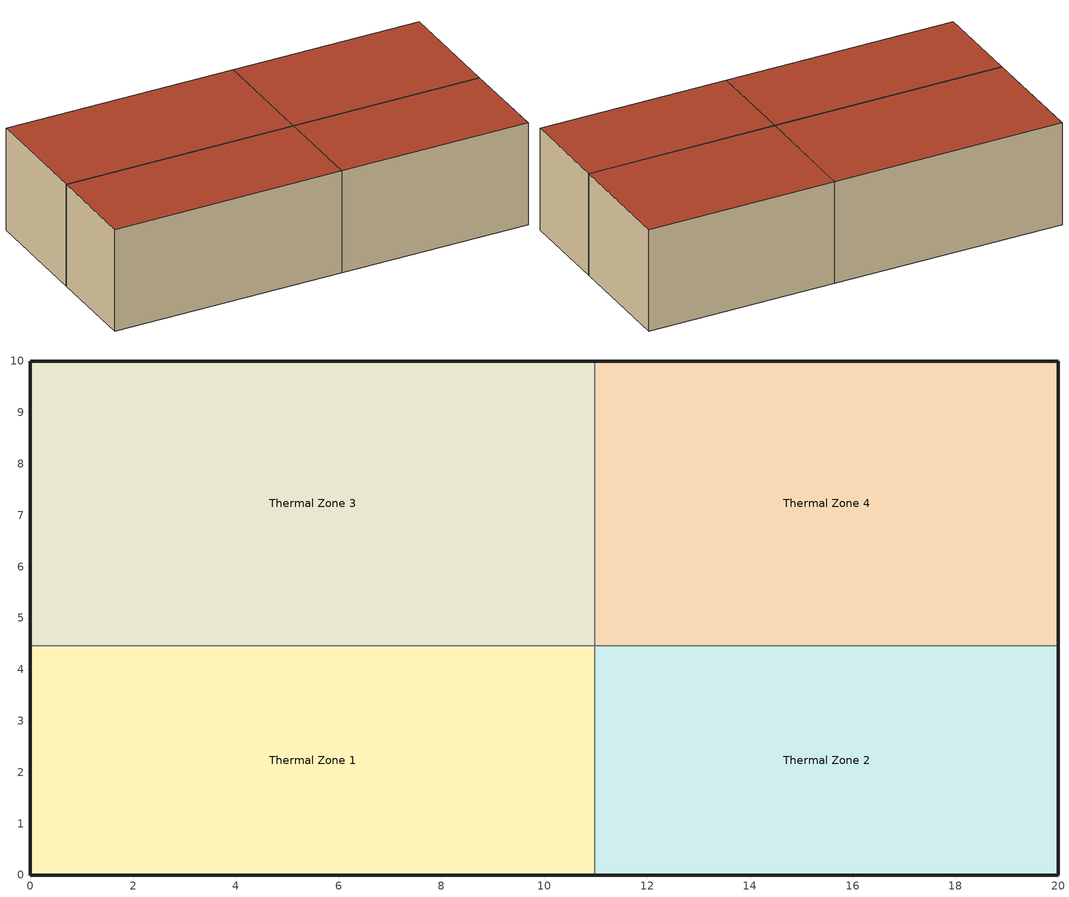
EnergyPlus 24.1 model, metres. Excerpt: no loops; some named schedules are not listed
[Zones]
Thermal Zone 1
 floor ground (Typical Insulated Carpeted 6in Slab Floor): 10.99,4.46 10.99,0 0,0 0,4.46 z0
 wall outside (Typical Insulated Steel Framed Exterior Wall R-8.06): 0,4.46 0,0 10.99,0 z0:5
 wall to Thermal Zone 2 (AirWall): 10.99,0 10.99,4.46 z0:5
 wall to Thermal Zone 3 (AirWall): 10.99,4.46 0,4.46 z0:5
 roof outside (Typical IEAD Roof - Highly Reflective R-20.83): 10.99,0 10.99,4.46 0,4.46 0,0 z5
Thermal Zone 2
 floor ground (Typical Insulated Carpeted 6in Slab Floor): 10.99,4.46 20,4.46 20,0 10.99,0 z0
 wall outside (Typical Insulated Steel Framed Exterior Wall R-8.06): 10.99,0 20,0 20,4.46 z0:5
 wall to Thermal Zone 4 (AirWall): 20,4.46 10.99,4.46 z0:5
 roof outside (Typical IEAD Roof - Highly Reflective R-20.83): 20,0 20,4.46 10.99,4.46 10.99,0 z5
Thermal Zone 3
 floor ground (Typical Insulated Carpeted 6in Slab Floor): 10.99,10 10.99,4.46 0,4.46 0,10 z0
 wall outside (Typical Insulated Steel Framed Exterior Wall R-8.06): 10.99,10 0,10 0,4.46 z0:5
 wall to Thermal Zone 4 (AirWall): 10.99,4.46 10.99,10 z0:5
 roof outside (Typical IEAD Roof - Highly Reflective R-20.83): 10.99,4.46 10.99,10 0,10 0,4.46 z5
Thermal Zone 4
 floor ground (Typical Insulated Carpeted 6in Slab Floor): 20,10 20,4.46 10.99,4.46 10.99,10 z0
 wall outside (Typical Insulated Steel Framed Exterior Wall R-8.06): 20,4.46 20,10 10.99,10 z0:5
 roof outside (Typical IEAD Roof - Highly Reflective R-20.83): 20,4.46 20,10 10.99,10 10.99,4.46 z5
[Building]
-LargeDataCenterHighITE-ASHRAE 169-2013-2A created: 2024-05-01 07:18:39 -0700: Terrain=City
[Site:GroundTemperature:FCfactorMethod]
January ground temperature=24.2; February ground temperature=18.9; March ground temperature=15.7; April ground temperature=13.6; May ground temperature=15.5; June ground temperature=17.1; July ground temperature=21.2; August ground temperature=26.9; September ground temperature=27.6; October ground temperature=27.9; November ground temperature=27.4; December ground temperature=26.2
[Site:Location]
SHENZHEN: Elevation=18; Latitude=22.55; Longitude=114.1; Time zone=8
[Site:WaterMainsTemperature]
Annual average outdoor air temperature=21.85; Calculation method=Correlation; Maximum difference in monthly average outdoor air temperatures=14.3
[SizingPeriod:DesignDay] Ashrae clear sky optical depth for beam irradiance taub=0.685; Ashrae clear sky optical depth for diffuse irradiance taud=1.554; Barometric pressure=101109; Begin environment reset mode=FullResetAtBeginEnvironment; Daily dry bulb temperature range=5.3; Day of month=21; Day type=SummerDesignDay; Daylight saving time indicator=No; Dry bulb temperature range modifier type=DefaultMultipliers; Month=7; Rain indicator=No; Snow indicator=No; Solar model indicator=ASHRAETau; Wind direction=220; Wind speed=3.4
Name | Humidity condition type | Maximum dry bulb temperature | Wetbulb or dewpoint at maximum dry bulb | Enthalpy at maximum dry bulb
SHENZHEN Ann Clg .4% Condns DB=>MWB | WetBulb | 33.8 | 26.5
SHENZHEN Ann Clg .4% Condns DP=>MDB | DewPoint | 30.2 | 28.2
SHENZHEN Ann Clg .4% Condns Enth=>MDB | Enthalpy | 31.3 |  | 94500
SHENZHEN Ann Clg .4% Condns WB=>MDB | WetBulb | 31 | 28.8
[Construction]
AirWall: Typical Insulation R-5.89
Typical IEAD Roof - Highly Reflective R-20.83: Roof Membrane - Highly Reflective, Typical Insulation R-19.72, Metal Roof Surface
Typical Insulated Carpeted 6in Slab Floor: 6 in. Normalweight Concrete Floor, Typical Carpet Pad
Typical Insulated Steel Framed Exterior Wall R-8.06: 25mm Stucco, 5/8 in. Gypsum Board, Typical Insulation R-5.89, 5/8 in. Gypsum Board
[Material] Visible absorptance=0.7
Name | Conductivity | Density | Roughness | Solar absorptance | Specific heat | Thermal absorptance | Thickness
5/8 in. Gypsum Board | 0.16 | 800 | MediumSmooth | 0.7 | 1090 | 0.9 | 0.0159
6 in. Normalweight Concrete Floor | 2.31 | 2322 | MediumRough | 0.7 | 832 | 0.9 | 0.1524
25mm Stucco | 0.72 | 1856 | Smooth | 0.7 | 840 | 0.9 | 0.0254
Metal Roof Surface | 45.28 | 7824 | Smooth | 0.7 | 500 | 0.9 | 0.0008
Roof Membrane - Highly Reflective | 0.16 | 1121.29 | VeryRough | 0.45 | 1460 | 0.75 | 0.0095
[Material:NoMass] Roughness=Smooth; Solar absorptance=0.7; Thermal absorptance=0.9
Name | Thermal resistance | Visible absorptance
Typical Carpet Pad | 0.21648 | 0.8
Typical Insulation R-5.89 | 1.03652 | 0.7
Typical Insulation R-19.72 | 3.4722 | 0.7
[ElectricEquipment] Design level calculation method=Watts/Area; End use subcategory=General; Fraction radiant=0.25; Schedule=DataCenter Equipment_SCH
Name | Watts per floor area | Zone or zonelist or space or spacelist
Electric Equipment 1 | 500 | LargeDataCenterHighITE StandaloneDataCenter
Electric Equipment 2 | 600 | LargeDataCenterHighITE StandaloneDataCenter 1
[ElectricEquipment:ITE:AirCooled] Air flow calculation method=FlowControlWithApproachTemperatures; Air flow function of loading and air temperature curve=Curve Biquadratic 4; Air inlet connection type=AdjustedSupply; Cpu end use subcategory=ITE-CPU; Cpu loading schedule=Always On Discrete; Cpu power input function of loading and air temperature curve=Curve Biquadratic 3; Design electric power supply efficiency=1; Design entering air temperature=22.5; Design fan air flow rate per power input=0.0001; Design fan power input fraction=0.285714; Design power input calculation method=Watts/Area; Design power input schedule=DataCenter Equipment_SCH; Design recirculation fraction=0; Electric power supply end use subcategory=ITE-UPS; Environmental class=None; Fan end use subcategory=ITE-Fans; Fan power input function of flow curve=Curve Quadratic 2; Fraction of electric power supply losses to zone=1; Number of units=1; Return temperature difference=-7.55; Return temperature difference schedule=LargeDataCenterHighITE ReturnApproachTemp_SCH; Supply temperature difference=9.43; Supply temperature difference schedule=LargeDataCenterHighITE SupplyApproachTemp_SCH; Watts per floor area=5381.96
Name | Zone or space
LargeDataCenterHighITE StandaloneDataCenter IT equipment 2 | Space 101
LargeDataCenterHighITE StandaloneDataCenter IT equipment 3 | Space 103
LargeDataCenterHighITE StandaloneDataCenter IT equipment 4 | Space 102
LargeDataCenterHighITE StandaloneDataCenter IT equipment 5 | Space 104
[Lights] Design level calculation method=Watts/Area; End use subcategory=General; Fraction radiant=0.7; Fraction replaceable=0; Fraction visible=0.2; Return air fraction=0; Schedule=DataCenter Lighting_SCH; Watts per floor area=9.68752
Name | Zone or zonelist or space or spacelist
LargeDataCenterHighITE StandaloneDataCenter Lights | LargeDataCenterHighITE StandaloneDataCenter
LargeDataCenterHighITE StandaloneDataCenter Lights 1 | LargeDataCenterHighITE StandaloneDataCenter 1
[Space]
Name | Zone | Space type
Space 101 | Thermal Zone 1 | LargeDataCenterHighITE StandaloneDataCenter
Space 102 | Thermal Zone 2 | LargeDataCenterHighITE StandaloneDataCenter 1
Space 103 | Thermal Zone 3 | LargeDataCenterHighITE StandaloneDataCenter
Space 104 | Thermal Zone 4 | LargeDataCenterHighITE StandaloneDataCenter 1
[SpaceList]
LargeDataCenterHighITE StandaloneDataCenter: Space 101, Space 103
LargeDataCenterHighITE StandaloneDataCenter 1: Space 102, Space 104
[Zone] Multiplier=1; Part of total floor area=Yes
Thermal Zone 1; Thermal Zone 2; Thermal Zone 3; Thermal Zone 4
[Curve:Biquadratic] Maximum value of x=1.5; Maximum value of y=99; Minimum value of x=0; Minimum value of y=-10; Coefficient3 x 2=0; Coefficient5 y 2=0; Coefficient6 x y=0
Name | Coefficient1 constant | Coefficient2 x | Coefficient4 y
Curve Biquadratic 3 | -0.035289 | 1 | 0.0015684
Curve Biquadratic 4 | -1.025 | 0.9 | 0.05
[Curve:Quadratic]
Curve Quadratic 2: Maximum value of x=99; Minimum value of x=0; Coefficient1 constant=0; Coefficient2 x=1; Coefficient3 x 2=0
[Schedule:Constant]
Always On Discrete: Hourly value=1
[Schedule:Week:Daily]
DataCenter Equipment_SCH Week Rule - Apr2-Apr29: DataCenter Equipment_SCH Wknd|Wkdy Day 3, DataCenter Equipment_SCH Wknd|Wkdy Day 3, DataCenter Equipment_SCH Wknd|Wkdy Day 3, DataCenter Equipment_SCH Wknd|Wkdy Day 3, DataCenter Equipment_SCH Wknd|Wkdy Day 3, DataCenter Equipment_SCH Wknd|Wkdy Day 3, DataCenter Equipment_SCH Wknd|Wkdy Day 3, DataCenter Equipment_SCH Default, DataCenter Equipment_SCH Summer Design Day, DataCenter Equipment_SCH Winter Design Day, DataCenter Equipment_SCH Default, DataCenter Equipment_SCH Default
DataCenter Equipment_SCH Week Rule - Apr30-May6: DataCenter Equipment_SCH Wknd|Wkdy Day 3, DataCenter Equipment_SCH Wknd|Wkdy Day 4, DataCenter Equipment_SCH Wknd|Wkdy Day 4, DataCenter Equipment_SCH Wknd|Wkdy Day 4, DataCenter Equipment_SCH Wknd|Wkdy Day 4, DataCenter Equipment_SCH Wknd|Wkdy Day 4, DataCenter Equipment_SCH Wknd|Wkdy Day 4, DataCenter Equipment_SCH Default, DataCenter Equipment_SCH Summer Design Day, DataCenter Equipment_SCH Winter Design Day, DataCenter Equipment_SCH Default, DataCenter Equipment_SCH Default
DataCenter Equipment_SCH Week Rule - Aug6-Aug26: DataCenter Equipment_SCH Wknd|Wkdy Day 7, DataCenter Equipment_SCH Wknd|Wkdy Day 7, DataCenter Equipment_SCH Wknd|Wkdy Day 7, DataCenter Equipment_SCH Wknd|Wkdy Day 7, DataCenter Equipment_SCH Wknd|Wkdy Day 7, DataCenter Equipment_SCH Wknd|Wkdy Day 7, DataCenter Equipment_SCH Wknd|Wkdy Day 7, DataCenter Equipment_SCH Default, DataCenter Equipment_SCH Summer Design Day, DataCenter Equipment_SCH Winter Design Day, DataCenter Equipment_SCH Default, DataCenter Equipment_SCH Default
DataCenter Equipment_SCH Week Rule - Aug27-Sep2: DataCenter Equipment_SCH Wknd|Wkdy Day 7, DataCenter Equipment_SCH Wknd|Wkdy Day 7, DataCenter Equipment_SCH Wknd|Wkdy Day 7, DataCenter Equipment_SCH Wknd|Wkdy Day 7, DataCenter Equipment_SCH Wknd|Wkdy Day 7, DataCenter Equipment_SCH Wknd|Wkdy Day 8, DataCenter Equipment_SCH Wknd|Wkdy Day 8, DataCenter Equipment_SCH Default, DataCenter Equipment_SCH Summer Design Day, DataCenter Equipment_SCH Winter Design Day, DataCenter Equipment_SCH Default, DataCenter Equipment_SCH Default
DataCenter Equipment_SCH Week Rule - Dec3-Dec31: DataCenter Equipment_SCH Wknd|Wkdy Day 11, DataCenter Equipment_SCH Wknd|Wkdy Day 11, DataCenter Equipment_SCH Wknd|Wkdy Day 11, DataCenter Equipment_SCH Wknd|Wkdy Day 11, DataCenter Equipment_SCH Wknd|Wkdy Day 11, DataCenter Equipment_SCH Wknd|Wkdy Day 11, DataCenter Equipment_SCH Wknd|Wkdy Day 11, DataCenter Equipment_SCH Default, DataCenter Equipment_SCH Summer Design Day, DataCenter Equipment_SCH Winter Design Day, DataCenter Equipment_SCH Default, DataCenter Equipment_SCH Default
DataCenter Equipment_SCH Week Rule - Feb5-Feb25: DataCenter Equipment_SCH Wknd|Wkdy Day 1, DataCenter Equipment_SCH Wknd|Wkdy Day 1, DataCenter Equipment_SCH Wknd|Wkdy Day 1, DataCenter Equipment_SCH Wknd|Wkdy Day 1, DataCenter Equipment_SCH Wknd|Wkdy Day 1, DataCenter Equipment_SCH Wknd|Wkdy Day 1, DataCenter Equipment_SCH Wknd|Wkdy Day 1, DataCenter Equipment_SCH Default, DataCenter Equipment_SCH Summer Design Day, DataCenter Equipment_SCH Winter Design Day, DataCenter Equipment_SCH Default, DataCenter Equipment_SCH Default
DataCenter Equipment_SCH Week Rule - Feb26-Mar4: DataCenter Equipment_SCH Wknd|Wkdy Day 1, DataCenter Equipment_SCH Wknd|Wkdy Day 1, DataCenter Equipment_SCH Wknd|Wkdy Day 1, DataCenter Equipment_SCH Wknd|Wkdy Day 2, DataCenter Equipment_SCH Wknd|Wkdy Day 2, DataCenter Equipment_SCH Wknd|Wkdy Day 2, DataCenter Equipment_SCH Wknd|Wkdy Day 2, DataCenter Equipment_SCH Default, DataCenter Equipment_SCH Summer Design Day, DataCenter Equipment_SCH Winter Design Day, DataCenter Equipment_SCH Default, DataCenter Equipment_SCH Default
DataCenter Equipment_SCH Week Rule - Jan1-Jan28: DataCenter Equipment_SCH Wknd|Wkdy Day, DataCenter Equipment_SCH Wknd|Wkdy Day, DataCenter Equipment_SCH Wknd|Wkdy Day, DataCenter Equipment_SCH Wknd|Wkdy Day, DataCenter Equipment_SCH Wknd|Wkdy Day, DataCenter Equipment_SCH Wknd|Wkdy Day, DataCenter Equipment_SCH Wknd|Wkdy Day, DataCenter Equipment_SCH Default, DataCenter Equipment_SCH Summer Design Day, DataCenter Equipment_SCH Winter Design Day, DataCenter Equipment_SCH Default, DataCenter Equipment_SCH Default
DataCenter Equipment_SCH Week Rule - Jan29-Feb4: DataCenter Equipment_SCH Wknd|Wkdy Day, DataCenter Equipment_SCH Wknd|Wkdy Day, DataCenter Equipment_SCH Wknd|Wkdy Day, DataCenter Equipment_SCH Wknd|Wkdy Day 1, DataCenter Equipment_SCH Wknd|Wkdy Day 1, DataCenter Equipment_SCH Wknd|Wkdy Day 1, DataCenter Equipment_SCH Wknd|Wkdy Day 1, DataCenter Equipment_SCH Default, DataCenter Equipment_SCH Summer Design Day, DataCenter Equipment_SCH Winter Design Day, DataCenter Equipment_SCH Default, DataCenter Equipment_SCH Default
DataCenter Equipment_SCH Week Rule - Jul2-Jul29: DataCenter Equipment_SCH Wknd|Wkdy Day 6, DataCenter Equipment_SCH Wknd|Wkdy Day 6, DataCenter Equipment_SCH Wknd|Wkdy Day 6, DataCenter Equipment_SCH Wknd|Wkdy Day 6, DataCenter Equipment_SCH Wknd|Wkdy Day 6, DataCenter Equipment_SCH Wknd|Wkdy Day 6, DataCenter Equipment_SCH Wknd|Wkdy Day 6, DataCenter Equipment_SCH Default, DataCenter Equipment_SCH Summer Design Day, DataCenter Equipment_SCH Winter Design Day, DataCenter Equipment_SCH Default, DataCenter Equipment_SCH Default
DataCenter Equipment_SCH Week Rule - Jul30-Aug5: DataCenter Equipment_SCH Wknd|Wkdy Day 6, DataCenter Equipment_SCH Wknd|Wkdy Day 6, DataCenter Equipment_SCH Wknd|Wkdy Day 7, DataCenter Equipment_SCH Wknd|Wkdy Day 7, DataCenter Equipment_SCH Wknd|Wkdy Day 7, DataCenter Equipment_SCH Wknd|Wkdy Day 7, DataCenter Equipment_SCH Wknd|Wkdy Day 7, DataCenter Equipment_SCH Default, DataCenter Equipment_SCH Summer Design Day, DataCenter Equipment_SCH Winter Design Day, DataCenter Equipment_SCH Default, DataCenter Equipment_SCH Default
DataCenter Equipment_SCH Week Rule - Jun4-Jun24: DataCenter Equipment_SCH Wknd|Wkdy Day 5, DataCenter Equipment_SCH Wknd|Wkdy Day 5, DataCenter Equipment_SCH Wknd|Wkdy Day 5, DataCenter Equipment_SCH Wknd|Wkdy Day 5, DataCenter Equipment_SCH Wknd|Wkdy Day 5, DataCenter Equipment_SCH Wknd|Wkdy Day 5, DataCenter Equipment_SCH Wknd|Wkdy Day 5, DataCenter Equipment_SCH Default, DataCenter Equipment_SCH Summer Design Day, DataCenter Equipment_SCH Winter Design Day, DataCenter Equipment_SCH Default, DataCenter Equipment_SCH Default
DataCenter Equipment_SCH Week Rule - Jun25-Jul1: DataCenter Equipment_SCH Wknd|Wkdy Day 5, DataCenter Equipment_SCH Wknd|Wkdy Day 5, DataCenter Equipment_SCH Wknd|Wkdy Day 5, DataCenter Equipment_SCH Wknd|Wkdy Day 5, DataCenter Equipment_SCH Wknd|Wkdy Day 5, DataCenter Equipment_SCH Wknd|Wkdy Day 5, DataCenter Equipment_SCH Wknd|Wkdy Day 6, DataCenter Equipment_SCH Default, DataCenter Equipment_SCH Summer Design Day, DataCenter Equipment_SCH Winter Design Day, DataCenter Equipment_SCH Default, DataCenter Equipment_SCH Default
DataCenter Equipment_SCH Week Rule - Mar5-Mar25: DataCenter Equipment_SCH Wknd|Wkdy Day 2, DataCenter Equipment_SCH Wknd|Wkdy Day 2, DataCenter Equipment_SCH Wknd|Wkdy Day 2, DataCenter Equipment_SCH Wknd|Wkdy Day 2, DataCenter Equipment_SCH Wknd|Wkdy Day 2, DataCenter Equipment_SCH Wknd|Wkdy Day 2, DataCenter Equipment_SCH Wknd|Wkdy Day 2, DataCenter Equipment_SCH Default, DataCenter Equipment_SCH Summer Design Day, DataCenter Equipment_SCH Winter Design Day, DataCenter Equipment_SCH Default, DataCenter Equipment_SCH Default
DataCenter Equipment_SCH Week Rule - Mar26-Apr1: DataCenter Equipment_SCH Wknd|Wkdy Day 2, DataCenter Equipment_SCH Wknd|Wkdy Day 2, DataCenter Equipment_SCH Wknd|Wkdy Day 2, DataCenter Equipment_SCH Wknd|Wkdy Day 2, DataCenter Equipment_SCH Wknd|Wkdy Day 2, DataCenter Equipment_SCH Wknd|Wkdy Day 2, DataCenter Equipment_SCH Wknd|Wkdy Day 3, DataCenter Equipment_SCH Default, DataCenter Equipment_SCH Summer Design Day, DataCenter Equipment_SCH Winter Design Day, DataCenter Equipment_SCH Default, DataCenter Equipment_SCH Default
DataCenter Equipment_SCH Week Rule - May7-May27: DataCenter Equipment_SCH Wknd|Wkdy Day 4, DataCenter Equipment_SCH Wknd|Wkdy Day 4, DataCenter Equipment_SCH Wknd|Wkdy Day 4, DataCenter Equipment_SCH Wknd|Wkdy Day 4, DataCenter Equipment_SCH Wknd|Wkdy Day 4, DataCenter Equipment_SCH Wknd|Wkdy Day 4, DataCenter Equipment_SCH Wknd|Wkdy Day 4, DataCenter Equipment_SCH Default, DataCenter Equipment_SCH Summer Design Day, DataCenter Equipment_SCH Winter Design Day, DataCenter Equipment_SCH Default, DataCenter Equipment_SCH Default
DataCenter Equipment_SCH Week Rule - May28-Jun3: DataCenter Equipment_SCH Wknd|Wkdy Day 4, DataCenter Equipment_SCH Wknd|Wkdy Day 4, DataCenter Equipment_SCH Wknd|Wkdy Day 4, DataCenter Equipment_SCH Wknd|Wkdy Day 4, DataCenter Equipment_SCH Wknd|Wkdy Day 5, DataCenter Equipment_SCH Wknd|Wkdy Day 5, DataCenter Equipment_SCH Wknd|Wkdy Day 5, DataCenter Equipment_SCH Default, DataCenter Equipment_SCH Summer Design Day, DataCenter Equipment_SCH Winter Design Day, DataCenter Equipment_SCH Default, DataCenter Equipment_SCH Default
DataCenter Equipment_SCH Week Rule - Nov5-Nov25: DataCenter Equipment_SCH Wknd|Wkdy Day 10, DataCenter Equipment_SCH Wknd|Wkdy Day 10, DataCenter Equipment_SCH Wknd|Wkdy Day 10, DataCenter Equipment_SCH Wknd|Wkdy Day 10, DataCenter Equipment_SCH Wknd|Wkdy Day 10, DataCenter Equipment_SCH Wknd|Wkdy Day 10, DataCenter Equipment_SCH Wknd|Wkdy Day 10, DataCenter Equipment_SCH Default, DataCenter Equipment_SCH Summer Design Day, DataCenter Equipment_SCH Winter Design Day, DataCenter Equipment_SCH Default, DataCenter Equipment_SCH Default
DataCenter Equipment_SCH Week Rule - Nov26-Dec2: DataCenter Equipment_SCH Wknd|Wkdy Day 10, DataCenter Equipment_SCH Wknd|Wkdy Day 10, DataCenter Equipment_SCH Wknd|Wkdy Day 10, DataCenter Equipment_SCH Wknd|Wkdy Day 10, DataCenter Equipment_SCH Wknd|Wkdy Day 10, DataCenter Equipment_SCH Wknd|Wkdy Day 11, DataCenter Equipment_SCH Wknd|Wkdy Day 11, DataCenter Equipment_SCH Default, DataCenter Equipment_SCH Summer Design Day, DataCenter Equipment_SCH Winter Design Day, DataCenter Equipment_SCH Default, DataCenter Equipment_SCH Default
DataCenter Equipment_SCH Week Rule - Oct1-Oct28: DataCenter Equipment_SCH Wknd|Wkdy Day 9, DataCenter Equipment_SCH Wknd|Wkdy Day 9, DataCenter Equipment_SCH Wknd|Wkdy Day 9, DataCenter Equipment_SCH Wknd|Wkdy Day 9, DataCenter Equipment_SCH Wknd|Wkdy Day 9, DataCenter Equipment_SCH Wknd|Wkdy Day 9, DataCenter Equipment_SCH Wknd|Wkdy Day 9, DataCenter Equipment_SCH Default, DataCenter Equipment_SCH Summer Design Day, DataCenter Equipment_SCH Winter Design Day, DataCenter Equipment_SCH Default, DataCenter Equipment_SCH Default
DataCenter Equipment_SCH Week Rule - Oct29-Nov4: DataCenter Equipment_SCH Wknd|Wkdy Day 9, DataCenter Equipment_SCH Wknd|Wkdy Day 9, DataCenter Equipment_SCH Wknd|Wkdy Day 9, DataCenter Equipment_SCH Wknd|Wkdy Day 10, DataCenter Equipment_SCH Wknd|Wkdy Day 10, DataCenter Equipment_SCH Wknd|Wkdy Day 10, DataCenter Equipment_SCH Wknd|Wkdy Day 10, DataCenter Equipment_SCH Default, DataCenter Equipment_SCH Summer Design Day, DataCenter Equipment_SCH Winter Design Day, DataCenter Equipment_SCH Default, DataCenter Equipment_SCH Default
DataCenter Equipment_SCH Week Rule - Sep3-Sep30: DataCenter Equipment_SCH Wknd|Wkdy Day 8, DataCenter Equipment_SCH Wknd|Wkdy Day 8, DataCenter Equipment_SCH Wknd|Wkdy Day 8, DataCenter Equipment_SCH Wknd|Wkdy Day 8, DataCenter Equipment_SCH Wknd|Wkdy Day 8, DataCenter Equipment_SCH Wknd|Wkdy Day 8, DataCenter Equipment_SCH Wknd|Wkdy Day 8, DataCenter Equipment_SCH Default, DataCenter Equipment_SCH Summer Design Day, DataCenter Equipment_SCH Winter Design Day, DataCenter Equipment_SCH Default, DataCenter Equipment_SCH Default
LargeDataCenterHighITE ReturnApproachTemp_SCH Week Rule - Apr2-Apr29: LargeDataCenterHighITE ReturnApproachTemp_SCH Wknd|Wkdy Day 3, LargeDataCenterHighITE ReturnApproachTemp_SCH Wknd|Wkdy Day 3, LargeDataCenterHighITE ReturnApproachTemp_SCH Wknd|Wkdy Day 3, LargeDataCenterHighITE ReturnApproachTemp_SCH Wknd|Wkdy Day 3, LargeDataCenterHighITE ReturnApproachTemp_SCH Wknd|Wkdy Day 3, LargeDataCenterHighITE ReturnApproachTemp_SCH Wknd|Wkdy Day 3, LargeDataCenterHighITE ReturnApproachTemp_SCH Wknd|Wkdy Day 3, LargeDataCenterHighITE ReturnApproachTemp_SCH Default, LargeDataCenterHighITE ReturnApproachTemp_SCH Summer Design Day, LargeDataCenterHighITE ReturnApproachTemp_SCH Winter Design Day, LargeDataCenterHighITE ReturnApproachTemp_SCH Default, LargeDataCenterHighITE ReturnApproachTemp_SCH Default
LargeDataCenterHighITE ReturnApproachTemp_SCH Week Rule - Apr30-May6: LargeDataCenterHighITE ReturnApproachTemp_SCH Wknd|Wkdy Day 3, LargeDataCenterHighITE ReturnApproachTemp_SCH Wknd|Wkdy Day 4, LargeDataCenterHighITE ReturnApproachTemp_SCH Wknd|Wkdy Day 4, LargeDataCenterHighITE ReturnApproachTemp_SCH Wknd|Wkdy Day 4, LargeDataCenterHighITE ReturnApproachTemp_SCH Wknd|Wkdy Day 4, LargeDataCenterHighITE ReturnApproachTemp_SCH Wknd|Wkdy Day 4, LargeDataCenterHighITE ReturnApproachTemp_SCH Wknd|Wkdy Day 4, LargeDataCenterHighITE ReturnApproachTemp_SCH Default, LargeDataCenterHighITE ReturnApproachTemp_SCH Summer Design Day, LargeDataCenterHighITE ReturnApproachTemp_SCH Winter Design Day, LargeDataCenterHighITE ReturnApproachTemp_SCH Default, LargeDataCenterHighITE ReturnApproachTemp_SCH Default
LargeDataCenterHighITE ReturnApproachTemp_SCH Week Rule - Aug6-Aug26: LargeDataCenterHighITE ReturnApproachTemp_SCH Wknd|Wkdy Day 7, LargeDataCenterHighITE ReturnApproachTemp_SCH Wknd|Wkdy Day 7, LargeDataCenterHighITE ReturnApproachTemp_SCH Wknd|Wkdy Day 7, LargeDataCenterHighITE ReturnApproachTemp_SCH Wknd|Wkdy Day 7, LargeDataCenterHighITE ReturnApproachTemp_SCH Wknd|Wkdy Day 7, LargeDataCenterHighITE ReturnApproachTemp_SCH Wknd|Wkdy Day 7, LargeDataCenterHighITE ReturnApproachTemp_SCH Wknd|Wkdy Day 7, LargeDataCenterHighITE ReturnApproachTemp_SCH Default, LargeDataCenterHighITE ReturnApproachTemp_SCH Summer Design Day, LargeDataCenterHighITE ReturnApproachTemp_SCH Winter Design Day, LargeDataCenterHighITE ReturnApproachTemp_SCH Default, LargeDataCenterHighITE ReturnApproachTemp_SCH Default
LargeDataCenterHighITE ReturnApproachTemp_SCH Week Rule - Aug27-Sep2: LargeDataCenterHighITE ReturnApproachTemp_SCH Wknd|Wkdy Day 7, LargeDataCenterHighITE ReturnApproachTemp_SCH Wknd|Wkdy Day 7, LargeDataCenterHighITE ReturnApproachTemp_SCH Wknd|Wkdy Day 7, LargeDataCenterHighITE ReturnApproachTemp_SCH Wknd|Wkdy Day 7, LargeDataCenterHighITE ReturnApproachTemp_SCH Wknd|Wkdy Day 7, LargeDataCenterHighITE ReturnApproachTemp_SCH Wknd|Wkdy Day 8, LargeDataCenterHighITE ReturnApproachTemp_SCH Wknd|Wkdy Day 8, LargeDataCenterHighITE ReturnApproachTemp_SCH Default, LargeDataCenterHighITE ReturnApproachTemp_SCH Summer Design Day, LargeDataCenterHighITE ReturnApproachTemp_SCH Winter Design Day, LargeDataCenterHighITE ReturnApproachTemp_SCH Default, LargeDataCenterHighITE ReturnApproachTemp_SCH Default
LargeDataCenterHighITE ReturnApproachTemp_SCH Week Rule - Dec3-Dec31: LargeDataCenterHighITE ReturnApproachTemp_SCH Wknd|Wkdy Day 11, LargeDataCenterHighITE ReturnApproachTemp_SCH Wknd|Wkdy Day 11, LargeDataCenterHighITE ReturnApproachTemp_SCH Wknd|Wkdy Day 11, LargeDataCenterHighITE ReturnApproachTemp_SCH Wknd|Wkdy Day 11, LargeDataCenterHighITE ReturnApproachTemp_SCH Wknd|Wkdy Day 11, LargeDataCenterHighITE ReturnApproachTemp_SCH Wknd|Wkdy Day 11, LargeDataCenterHighITE ReturnApproachTemp_SCH Wknd|Wkdy Day 11, LargeDataCenterHighITE ReturnApproachTemp_SCH Default, LargeDataCenterHighITE ReturnApproachTemp_SCH Summer Design Day, LargeDataCenterHighITE ReturnApproachTemp_SCH Winter Design Day, LargeDataCenterHighITE ReturnApproachTemp_SCH Default, LargeDataCenterHighITE ReturnApproachTemp_SCH Default
LargeDataCenterHighITE ReturnApproachTemp_SCH Week Rule - Feb5-Feb25: LargeDataCenterHighITE ReturnApproachTemp_SCH Wknd|Wkdy Day 1, LargeDataCenterHighITE ReturnApproachTemp_SCH Wknd|Wkdy Day 1, LargeDataCenterHighITE ReturnApproachTemp_SCH Wknd|Wkdy Day 1, LargeDataCenterHighITE ReturnApproachTemp_SCH Wknd|Wkdy Day 1, LargeDataCenterHighITE ReturnApproachTemp_SCH Wknd|Wkdy Day 1, LargeDataCenterHighITE ReturnApproachTemp_SCH Wknd|Wkdy Day 1, LargeDataCenterHighITE ReturnApproachTemp_SCH Wknd|Wkdy Day 1, LargeDataCenterHighITE ReturnApproachTemp_SCH Default, LargeDataCenterHighITE ReturnApproachTemp_SCH Summer Design Day, LargeDataCenterHighITE ReturnApproachTemp_SCH Winter Design Day, LargeDataCenterHighITE ReturnApproachTemp_SCH Default, LargeDataCenterHighITE ReturnApproachTemp_SCH Default
LargeDataCenterHighITE ReturnApproachTemp_SCH Week Rule - Feb26-Mar4: LargeDataCenterHighITE ReturnApproachTemp_SCH Wknd|Wkdy Day 1, LargeDataCenterHighITE ReturnApproachTemp_SCH Wknd|Wkdy Day 1, LargeDataCenterHighITE ReturnApproachTemp_SCH Wknd|Wkdy Day 1, LargeDataCenterHighITE ReturnApproachTemp_SCH Wknd|Wkdy Day 2, LargeDataCenterHighITE ReturnApproachTemp_SCH Wknd|Wkdy Day 2, LargeDataCenterHighITE ReturnApproachTemp_SCH Wknd|Wkdy Day 2, LargeDataCenterHighITE ReturnApproachTemp_SCH Wknd|Wkdy Day 2, LargeDataCenterHighITE ReturnApproachTemp_SCH Default, LargeDataCenterHighITE ReturnApproachTemp_SCH Summer Design Day, LargeDataCenterHighITE ReturnApproachTemp_SCH Winter Design Day, LargeDataCenterHighITE ReturnApproachTemp_SCH Default, LargeDataCenterHighITE ReturnApproachTemp_SCH Default
LargeDataCenterHighITE ReturnApproachTemp_SCH Week Rule - Jan1-Jan28: LargeDataCenterHighITE ReturnApproachTemp_SCH Wknd|Wkdy Day, LargeDataCenterHighITE ReturnApproachTemp_SCH Wknd|Wkdy Day, LargeDataCenterHighITE ReturnApproachTemp_SCH Wknd|Wkdy Day, LargeDataCenterHighITE ReturnApproachTemp_SCH Wknd|Wkdy Day, LargeDataCenterHighITE ReturnApproachTemp_SCH Wknd|Wkdy Day, LargeDataCenterHighITE ReturnApproachTemp_SCH Wknd|Wkdy Day, LargeDataCenterHighITE ReturnApproachTemp_SCH Wknd|Wkdy Day, LargeDataCenterHighITE ReturnApproachTemp_SCH Default, LargeDataCenterHighITE ReturnApproachTemp_SCH Summer Design Day, LargeDataCenterHighITE ReturnApproachTemp_SCH Winter Design Day, LargeDataCenterHighITE ReturnApproachTemp_SCH Default, LargeDataCenterHighITE ReturnApproachTemp_SCH Default
LargeDataCenterHighITE ReturnApproachTemp_SCH Week Rule - Jan29-Feb4: LargeDataCenterHighITE ReturnApproachTemp_SCH Wknd|Wkdy Day, LargeDataCenterHighITE ReturnApproachTemp_SCH Wknd|Wkdy Day, LargeDataCenterHighITE ReturnApproachTemp_SCH Wknd|Wkdy Day, LargeDataCenterHighITE ReturnApproachTemp_SCH Wknd|Wkdy Day 1, LargeDataCenterHighITE ReturnApproachTemp_SCH Wknd|Wkdy Day 1, LargeDataCenterHighITE ReturnApproachTemp_SCH Wknd|Wkdy Day 1, LargeDataCenterHighITE ReturnApproachTemp_SCH Wknd|Wkdy Day 1, LargeDataCenterHighITE ReturnApproachTemp_SCH Default, LargeDataCenterHighITE ReturnApproachTemp_SCH Summer Design Day, LargeDataCenterHighITE ReturnApproachTemp_SCH Winter Design Day, LargeDataCenterHighITE ReturnApproachTemp_SCH Default, LargeDataCenterHighITE ReturnApproachTemp_SCH Default
LargeDataCenterHighITE ReturnApproachTemp_SCH Week Rule - Jul2-Jul29: LargeDataCenterHighITE ReturnApproachTemp_SCH Wknd|Wkdy Day 6, LargeDataCenterHighITE ReturnApproachTemp_SCH Wknd|Wkdy Day 6, LargeDataCenterHighITE ReturnApproachTemp_SCH Wknd|Wkdy Day 6, LargeDataCenterHighITE ReturnApproachTemp_SCH Wknd|Wkdy Day 6, LargeDataCenterHighITE ReturnApproachTemp_SCH Wknd|Wkdy Day 6, LargeDataCenterHighITE ReturnApproachTemp_SCH Wknd|Wkdy Day 6, LargeDataCenterHighITE ReturnApproachTemp_SCH Wknd|Wkdy Day 6, LargeDataCenterHighITE ReturnApproachTemp_SCH Default, LargeDataCenterHighITE ReturnApproachTemp_SCH Summer Design Day, LargeDataCenterHighITE ReturnApproachTemp_SCH Winter Design Day, LargeDataCenterHighITE ReturnApproachTemp_SCH Default, LargeDataCenterHighITE ReturnApproachTemp_SCH Default
LargeDataCenterHighITE ReturnApproachTemp_SCH Week Rule - Jul30-Aug5: LargeDataCenterHighITE ReturnApproachTemp_SCH Wknd|Wkdy Day 6, LargeDataCenterHighITE ReturnApproachTemp_SCH Wknd|Wkdy Day 6, LargeDataCenterHighITE ReturnApproachTemp_SCH Wknd|Wkdy Day 7, LargeDataCenterHighITE ReturnApproachTemp_SCH Wknd|Wkdy Day 7, LargeDataCenterHighITE ReturnApproachTemp_SCH Wknd|Wkdy Day 7, LargeDataCenterHighITE ReturnApproachTemp_SCH Wknd|Wkdy Day 7, LargeDataCenterHighITE ReturnApproachTemp_SCH Wknd|Wkdy Day 7, LargeDataCenterHighITE ReturnApproachTemp_SCH Default, LargeDataCenterHighITE ReturnApproachTemp_SCH Summer Design Day, LargeDataCenterHighITE ReturnApproachTemp_SCH Winter Design Day, LargeDataCenterHighITE ReturnApproachTemp_SCH Default, LargeDataCenterHighITE ReturnApproachTemp_SCH Default
LargeDataCenterHighITE ReturnApproachTemp_SCH Week Rule - Jun4-Jun24: LargeDataCenterHighITE ReturnApproachTemp_SCH Wknd|Wkdy Day 5, LargeDataCenterHighITE ReturnApproachTemp_SCH Wknd|Wkdy Day 5, LargeDataCenterHighITE ReturnApproachTemp_SCH Wknd|Wkdy Day 5, LargeDataCenterHighITE ReturnApproachTemp_SCH Wknd|Wkdy Day 5, LargeDataCenterHighITE ReturnApproachTemp_SCH Wknd|Wkdy Day 5, LargeDataCenterHighITE ReturnApproachTemp_SCH Wknd|Wkdy Day 5, LargeDataCenterHighITE ReturnApproachTemp_SCH Wknd|Wkdy Day 5, LargeDataCenterHighITE ReturnApproachTemp_SCH Default, LargeDataCenterHighITE ReturnApproachTemp_SCH Summer Design Day, LargeDataCenterHighITE ReturnApproachTemp_SCH Winter Design Day, LargeDataCenterHighITE ReturnApproachTemp_SCH Default, LargeDataCenterHighITE ReturnApproachTemp_SCH Default
LargeDataCenterHighITE ReturnApproachTemp_SCH Week Rule - Jun25-Jul1: LargeDataCenterHighITE ReturnApproachTemp_SCH Wknd|Wkdy Day 5, LargeDataCenterHighITE ReturnApproachTemp_SCH Wknd|Wkdy Day 5, LargeDataCenterHighITE ReturnApproachTemp_SCH Wknd|Wkdy Day 5, LargeDataCenterHighITE ReturnApproachTemp_SCH Wknd|Wkdy Day 5, LargeDataCenterHighITE ReturnApproachTemp_SCH Wknd|Wkdy Day 5, LargeDataCenterHighITE ReturnApproachTemp_SCH Wknd|Wkdy Day 5, LargeDataCenterHighITE ReturnApproachTemp_SCH Wknd|Wkdy Day 6, LargeDataCenterHighITE ReturnApproachTemp_SCH Default, LargeDataCenterHighITE ReturnApproachTemp_SCH Summer Design Day, LargeDataCenterHighITE ReturnApproachTemp_SCH Winter Design Day, LargeDataCenterHighITE ReturnApproachTemp_SCH Default, LargeDataCenterHighITE ReturnApproachTemp_SCH Default
LargeDataCenterHighITE ReturnApproachTemp_SCH Week Rule - Mar5-Mar25: LargeDataCenterHighITE ReturnApproachTemp_SCH Wknd|Wkdy Day 2, LargeDataCenterHighITE ReturnApproachTemp_SCH Wknd|Wkdy Day 2, LargeDataCenterHighITE ReturnApproachTemp_SCH Wknd|Wkdy Day 2, LargeDataCenterHighITE ReturnApproachTemp_SCH Wknd|Wkdy Day 2, LargeDataCenterHighITE ReturnApproachTemp_SCH Wknd|Wkdy Day 2, LargeDataCenterHighITE ReturnApproachTemp_SCH Wknd|Wkdy Day 2, LargeDataCenterHighITE ReturnApproachTemp_SCH Wknd|Wkdy Day 2, LargeDataCenterHighITE ReturnApproachTemp_SCH Default, LargeDataCenterHighITE ReturnApproachTemp_SCH Summer Design Day, LargeDataCenterHighITE ReturnApproachTemp_SCH Winter Design Day, LargeDataCenterHighITE ReturnApproachTemp_SCH Default, LargeDataCenterHighITE ReturnApproachTemp_SCH Default
LargeDataCenterHighITE ReturnApproachTemp_SCH Week Rule - Mar26-Apr1: LargeDataCenterHighITE ReturnApproachTemp_SCH Wknd|Wkdy Day 2, LargeDataCenterHighITE ReturnApproachTemp_SCH Wknd|Wkdy Day 2, LargeDataCenterHighITE ReturnApproachTemp_SCH Wknd|Wkdy Day 2, LargeDataCenterHighITE ReturnApproachTemp_SCH Wknd|Wkdy Day 2, LargeDataCenterHighITE ReturnApproachTemp_SCH Wknd|Wkdy Day 2, LargeDataCenterHighITE ReturnApproachTemp_SCH Wknd|Wkdy Day 2, LargeDataCenterHighITE ReturnApproachTemp_SCH Wknd|Wkdy Day 3, LargeDataCenterHighITE ReturnApproachTemp_SCH Default, LargeDataCenterHighITE ReturnApproachTemp_SCH Summer Design Day, LargeDataCenterHighITE ReturnApproachTemp_SCH Winter Design Day, LargeDataCenterHighITE ReturnApproachTemp_SCH Default, LargeDataCenterHighITE ReturnApproachTemp_SCH Default
LargeDataCenterHighITE ReturnApproachTemp_SCH Week Rule - May7-May27: LargeDataCenterHighITE ReturnApproachTemp_SCH Wknd|Wkdy Day 4, LargeDataCenterHighITE ReturnApproachTemp_SCH Wknd|Wkdy Day 4, LargeDataCenterHighITE ReturnApproachTemp_SCH Wknd|Wkdy Day 4, LargeDataCenterHighITE ReturnApproachTemp_SCH Wknd|Wkdy Day 4, LargeDataCenterHighITE ReturnApproachTemp_SCH Wknd|Wkdy Day 4, LargeDataCenterHighITE ReturnApproachTemp_SCH Wknd|Wkdy Day 4, LargeDataCenterHighITE ReturnApproachTemp_SCH Wknd|Wkdy Day 4, LargeDataCenterHighITE ReturnApproachTemp_SCH Default, LargeDataCenterHighITE ReturnApproachTemp_SCH Summer Design Day, LargeDataCenterHighITE ReturnApproachTemp_SCH Winter Design Day, LargeDataCenterHighITE ReturnApproachTemp_SCH Default, LargeDataCenterHighITE ReturnApproachTemp_SCH Default
LargeDataCenterHighITE ReturnApproachTemp_SCH Week Rule - May28-Jun3: LargeDataCenterHighITE ReturnApproachTemp_SCH Wknd|Wkdy Day 4, LargeDataCenterHighITE ReturnApproachTemp_SCH Wknd|Wkdy Day 4, LargeDataCenterHighITE ReturnApproachTemp_SCH Wknd|Wkdy Day 4, LargeDataCenterHighITE ReturnApproachTemp_SCH Wknd|Wkdy Day 4, LargeDataCenterHighITE ReturnApproachTemp_SCH Wknd|Wkdy Day 5, LargeDataCenterHighITE ReturnApproachTemp_SCH Wknd|Wkdy Day 5, LargeDataCenterHighITE ReturnApproachTemp_SCH Wknd|Wkdy Day 5, LargeDataCenterHighITE ReturnApproachTemp_SCH Default, LargeDataCenterHighITE ReturnApproachTemp_SCH Summer Design Day, LargeDataCenterHighITE ReturnApproachTemp_SCH Winter Design Day, LargeDataCenterHighITE ReturnApproachTemp_SCH Default, LargeDataCenterHighITE ReturnApproachTemp_SCH Default
LargeDataCenterHighITE ReturnApproachTemp_SCH Week Rule - Nov5-Nov25: LargeDataCenterHighITE ReturnApproachTemp_SCH Wknd|Wkdy Day 10, LargeDataCenterHighITE ReturnApproachTemp_SCH Wknd|Wkdy Day 10, LargeDataCenterHighITE ReturnApproachTemp_SCH Wknd|Wkdy Day 10, LargeDataCenterHighITE ReturnApproachTemp_SCH Wknd|Wkdy Day 10, LargeDataCenterHighITE ReturnApproachTemp_SCH Wknd|Wkdy Day 10, LargeDataCenterHighITE ReturnApproachTemp_SCH Wknd|Wkdy Day 10, LargeDataCenterHighITE ReturnApproachTemp_SCH Wknd|Wkdy Day 10, LargeDataCenterHighITE ReturnApproachTemp_SCH Default, LargeDataCenterHighITE ReturnApproachTemp_SCH Summer Design Day, LargeDataCenterHighITE ReturnApproachTemp_SCH Winter Design Day, LargeDataCenterHighITE ReturnApproachTemp_SCH Default, LargeDataCenterHighITE ReturnApproachTemp_SCH Default
LargeDataCenterHighITE ReturnApproachTemp_SCH Week Rule - Nov26-Dec2: LargeDataCenterHighITE ReturnApproachTemp_SCH Wknd|Wkdy Day 10, LargeDataCenterHighITE ReturnApproachTemp_SCH Wknd|Wkdy Day 10, LargeDataCenterHighITE ReturnApproachTemp_SCH Wknd|Wkdy Day 10, LargeDataCenterHighITE ReturnApproachTemp_SCH Wknd|Wkdy Day 10, LargeDataCenterHighITE ReturnApproachTemp_SCH Wknd|Wkdy Day 10, LargeDataCenterHighITE ReturnApproachTemp_SCH Wknd|Wkdy Day 11, LargeDataCenterHighITE ReturnApproachTemp_SCH Wknd|Wkdy Day 11, LargeDataCenterHighITE ReturnApproachTemp_SCH Default, LargeDataCenterHighITE ReturnApproachTemp_SCH Summer Design Day, LargeDataCenterHighITE ReturnApproachTemp_SCH Winter Design Day, LargeDataCenterHighITE ReturnApproachTemp_SCH Default, LargeDataCenterHighITE ReturnApproachTemp_SCH Default
LargeDataCenterHighITE ReturnApproachTemp_SCH Week Rule - Oct1-Oct28: LargeDataCenterHighITE ReturnApproachTemp_SCH Wknd|Wkdy Day 9, LargeDataCenterHighITE ReturnApproachTemp_SCH Wknd|Wkdy Day 9, LargeDataCenterHighITE ReturnApproachTemp_SCH Wknd|Wkdy Day 9, LargeDataCenterHighITE ReturnApproachTemp_SCH Wknd|Wkdy Day 9, LargeDataCenterHighITE ReturnApproachTemp_SCH Wknd|Wkdy Day 9, LargeDataCenterHighITE ReturnApproachTemp_SCH Wknd|Wkdy Day 9, LargeDataCenterHighITE ReturnApproachTemp_SCH Wknd|Wkdy Day 9, LargeDataCenterHighITE ReturnApproachTemp_SCH Default, LargeDataCenterHighITE ReturnApproachTemp_SCH Summer Design Day, LargeDataCenterHighITE ReturnApproachTemp_SCH Winter Design Day, LargeDataCenterHighITE ReturnApproachTemp_SCH Default, LargeDataCenterHighITE ReturnApproachTemp_SCH Default
LargeDataCenterHighITE ReturnApproachTemp_SCH Week Rule - Oct29-Nov4: LargeDataCenterHighITE ReturnApproachTemp_SCH Wknd|Wkdy Day 9, LargeDataCenterHighITE ReturnApproachTemp_SCH Wknd|Wkdy Day 9, LargeDataCenterHighITE ReturnApproachTemp_SCH Wknd|Wkdy Day 9, LargeDataCenterHighITE ReturnApproachTemp_SCH Wknd|Wkdy Day 10, LargeDataCenterHighITE ReturnApproachTemp_SCH Wknd|Wkdy Day 10, LargeDataCenterHighITE ReturnApproachTemp_SCH Wknd|Wkdy Day 10, LargeDataCenterHighITE ReturnApproachTemp_SCH Wknd|Wkdy Day 10, LargeDataCenterHighITE ReturnApproachTemp_SCH Default, LargeDataCenterHighITE ReturnApproachTemp_SCH Summer Design Day, LargeDataCenterHighITE ReturnApproachTemp_SCH Winter Design Day, LargeDataCenterHighITE ReturnApproachTemp_SCH Default, LargeDataCenterHighITE ReturnApproachTemp_SCH Default
LargeDataCenterHighITE ReturnApproachTemp_SCH Week Rule - Sep3-Sep30: LargeDataCenterHighITE ReturnApproachTemp_SCH Wknd|Wkdy Day 8, LargeDataCenterHighITE ReturnApproachTemp_SCH Wknd|Wkdy Day 8, LargeDataCenterHighITE ReturnApproachTemp_SCH Wknd|Wkdy Day 8, LargeDataCenterHighITE ReturnApproachTemp_SCH Wknd|Wkdy Day 8, LargeDataCenterHighITE ReturnApproachTemp_SCH Wknd|Wkdy Day 8, LargeDataCenterHighITE ReturnApproachTemp_SCH Wknd|Wkdy Day 8, LargeDataCenterHighITE ReturnApproachTemp_SCH Wknd|Wkdy Day 8, LargeDataCenterHighITE ReturnApproachTemp_SCH Default, LargeDataCenterHighITE ReturnApproachTemp_SCH Summer Design Day, LargeDataCenterHighITE ReturnApproachTemp_SCH Winter Design Day, LargeDataCenterHighITE ReturnApproachTemp_SCH Default, LargeDataCenterHighITE ReturnApproachTemp_SCH Default
LargeDataCenterHighITE SupplyApproachTemp_SCH Week Rule - Apr2-Apr29: LargeDataCenterHighITE SupplyApproachTemp_SCH Wknd|Wkdy Day 3, LargeDataCenterHighITE SupplyApproachTemp_SCH Wknd|Wkdy Day 3, LargeDataCenterHighITE SupplyApproachTemp_SCH Wknd|Wkdy Day 3, LargeDataCenterHighITE SupplyApproachTemp_SCH Wknd|Wkdy Day 3, LargeDataCenterHighITE SupplyApproachTemp_SCH Wknd|Wkdy Day 3, LargeDataCenterHighITE SupplyApproachTemp_SCH Wknd|Wkdy Day 3, LargeDataCenterHighITE SupplyApproachTemp_SCH Wknd|Wkdy Day 3, LargeDataCenterHighITE SupplyApproachTemp_SCH Default, LargeDataCenterHighITE SupplyApproachTemp_SCH Summer Design Day, LargeDataCenterHighITE SupplyApproachTemp_SCH Winter Design Day, LargeDataCenterHighITE SupplyApproachTemp_SCH Default, LargeDataCenterHighITE SupplyApproachTemp_SCH Default
LargeDataCenterHighITE SupplyApproachTemp_SCH Week Rule - Feb5-Feb25: LargeDataCenterHighITE SupplyApproachTemp_SCH Wknd|Wkdy Day 1, LargeDataCenterHighITE SupplyApproachTemp_SCH Wknd|Wkdy Day 1, LargeDataCenterHighITE SupplyApproachTemp_SCH Wknd|Wkdy Day 1, LargeDataCenterHighITE SupplyApproachTemp_SCH Wknd|Wkdy Day 1, LargeDataCenterHighITE SupplyApproachTemp_SCH Wknd|Wkdy Day 1, LargeDataCenterHighITE SupplyApproachTemp_SCH Wknd|Wkdy Day 1, LargeDataCenterHighITE SupplyApproachTemp_SCH Wknd|Wkdy Day 1, LargeDataCenterHighITE SupplyApproachTemp_SCH Default, LargeDataCenterHighITE SupplyApproachTemp_SCH Summer Design Day, LargeDataCenterHighITE SupplyApproachTemp_SCH Winter Design Day, LargeDataCenterHighITE SupplyApproachTemp_SCH Default, LargeDataCenterHighITE SupplyApproachTemp_SCH Default
LargeDataCenterHighITE SupplyApproachTemp_SCH Week Rule - Feb26-Mar4: LargeDataCenterHighITE SupplyApproachTemp_SCH Wknd|Wkdy Day 1, LargeDataCenterHighITE SupplyApproachTemp_SCH Wknd|Wkdy Day 1, LargeDataCenterHighITE SupplyApproachTemp_SCH Wknd|Wkdy Day 1, LargeDataCenterHighITE SupplyApproachTemp_SCH Wknd|Wkdy Day 2, LargeDataCenterHighITE SupplyApproachTemp_SCH Wknd|Wkdy Day 2, LargeDataCenterHighITE SupplyApproachTemp_SCH Wknd|Wkdy Day 2, LargeDataCenterHighITE SupplyApproachTemp_SCH Wknd|Wkdy Day 2, LargeDataCenterHighITE SupplyApproachTemp_SCH Default, LargeDataCenterHighITE SupplyApproachTemp_SCH Summer Design Day, LargeDataCenterHighITE SupplyApproachTemp_SCH Winter Design Day, LargeDataCenterHighITE SupplyApproachTemp_SCH Default, LargeDataCenterHighITE SupplyApproachTemp_SCH Default
LargeDataCenterHighITE SupplyApproachTemp_SCH Week Rule - Jan1-Jan28: LargeDataCenterHighITE SupplyApproachTemp_SCH Wknd|Wkdy Day, LargeDataCenterHighITE SupplyApproachTemp_SCH Wknd|Wkdy Day, LargeDataCenterHighITE SupplyApproachTemp_SCH Wknd|Wkdy Day, LargeDataCenterHighITE SupplyApproachTemp_SCH Wknd|Wkdy Day, LargeDataCenterHighITE SupplyApproachTemp_SCH Wknd|Wkdy Day, LargeDataCenterHighITE SupplyApproachTemp_SCH Wknd|Wkdy Day, LargeDataCenterHighITE SupplyApproachTemp_SCH Wknd|Wkdy Day, LargeDataCenterHighITE SupplyApproachTemp_SCH Default, LargeDataCenterHighITE SupplyApproachTemp_SCH Summer Design Day, LargeDataCenterHighITE SupplyApproachTemp_SCH Winter Design Day, LargeDataCenterHighITE SupplyApproachTemp_SCH Default, LargeDataCenterHighITE SupplyApproachTemp_SCH Default
LargeDataCenterHighITE SupplyApproachTemp_SCH Week Rule - Jan29-Feb4: LargeDataCenterHighITE SupplyApproachTemp_SCH Wknd|Wkdy Day, LargeDataCenterHighITE SupplyApproachTemp_SCH Wknd|Wkdy Day, LargeDataCenterHighITE SupplyApproachTemp_SCH Wknd|Wkdy Day, LargeDataCenterHighITE SupplyApproachTemp_SCH Wknd|Wkdy Day 1, LargeDataCenterHighITE SupplyApproachTemp_SCH Wknd|Wkdy Day 1, LargeDataCenterHighITE SupplyApproachTemp_SCH Wknd|Wkdy Day 1, LargeDataCenterHighITE SupplyApproachTemp_SCH Wknd|Wkdy Day 1, LargeDataCenterHighITE SupplyApproachTemp_SCH Default, LargeDataCenterHighITE SupplyApproachTemp_SCH Summer Design Day, LargeDataCenterHighITE SupplyApproachTemp_SCH Winter Design Day, LargeDataCenterHighITE SupplyApproachTemp_SCH Default, LargeDataCenterHighITE SupplyApproachTemp_SCH Default
LargeDataCenterHighITE SupplyApproachTemp_SCH Week Rule - Mar5-Mar25: LargeDataCenterHighITE SupplyApproachTemp_SCH Wknd|Wkdy Day 2, LargeDataCenterHighITE SupplyApproachTemp_SCH Wknd|Wkdy Day 2, LargeDataCenterHighITE SupplyApproachTemp_SCH Wknd|Wkdy Day 2, LargeDataCenterHighITE SupplyApproachTemp_SCH Wknd|Wkdy Day 2, LargeDataCenterHighITE SupplyApproachTemp_SCH Wknd|Wkdy Day 2, LargeDataCenterHighITE SupplyApproachTemp_SCH Wknd|Wkdy Day 2, LargeDataCenterHighITE SupplyApproachTemp_SCH Wknd|Wkdy Day 2, LargeDataCenterHighITE SupplyApproachTemp_SCH Default, LargeDataCenterHighITE SupplyApproachTemp_SCH Summer Design Day, LargeDataCenterHighITE SupplyApproachTemp_SCH Winter Design Day, LargeDataCenterHighITE SupplyApproachTemp_SCH Default, LargeDataCenterHighITE SupplyApproachTemp_SCH Default
LargeDataCenterHighITE SupplyApproachTemp_SCH Week Rule - Mar26-Apr1: LargeDataCenterHighITE SupplyApproachTemp_SCH Wknd|Wkdy Day 2, LargeDataCenterHighITE SupplyApproachTemp_SCH Wknd|Wkdy Day 2, LargeDataCenterHighITE SupplyApproachTemp_SCH Wknd|Wkdy Day 2, LargeDataCenterHighITE SupplyApproachTemp_SCH Wknd|Wkdy Day 2, LargeDataCenterHighITE SupplyApproachTemp_SCH Wknd|Wkdy Day 2, LargeDataCenterHighITE SupplyApproachTemp_SCH Wknd|Wkdy Day 2, LargeDataCenterHighITE SupplyApproachTemp_SCH Wknd|Wkdy Day 3, LargeDataCenterHighITE SupplyApproachTemp_SCH Default, LargeDataCenterHighITE SupplyApproachTemp_SCH Summer Design Day, LargeDataCenterHighITE SupplyApproachTemp_SCH Winter Design Day, LargeDataCenterHighITE SupplyApproachTemp_SCH Default, LargeDataCenterHighITE SupplyApproachTemp_SCH Default
[Schedule:Year]
DataCenter Equipment_SCH: DataCenter Equipment_SCH Week Rule - Jan1-Jan28, 1, 1, 1, 28, DataCenter Equipment_SCH Week Rule - Jan29-Feb4, 1, 29, 2, 4, DataCenter Equipment_SCH Week Rule - Feb5-Feb25, 2, 5, 2, 25, DataCenter Equipment_SCH Week Rule - Feb26-Mar4, 2, 26, 3, 4, DataCenter Equipment_SCH Week Rule - Mar5-Mar25, 3, 5, 3, 25, DataCenter Equipment_SCH Week Rule - Mar26-Apr1, 3, 26, 4, 1, DataCenter Equipment_SCH Week Rule - Apr2-Apr29, 4, 2, 4, 29, DataCenter Equipment_SCH Week Rule - Apr30-May6, 4, 30, 5, 6, DataCenter Equipment_SCH Week Rule - May7-May27, 5, 7, 5, 27, DataCenter Equipment_SCH Week Rule - May28-Jun3, 5, 28, 6, 3, DataCenter Equipment_SCH Week Rule - Jun4-Jun24, 6, 4, 6, 24, DataCenter Equipment_SCH Week Rule - Jun25-Jul1, 6, 25, 7, 1, DataCenter Equipment_SCH Week Rule - Jul2-Jul29, 7, 2, 7, 29, DataCenter Equipment_SCH Week Rule - Jul30-Aug5, 7, 30, 8, 5, DataCenter Equipment_SCH Week Rule - Aug6-Aug26, 8, 6, 8, 26, DataCenter Equipment_SCH Week Rule - Aug27-Sep2, 8, 27, 9, 2, DataCenter Equipment_SCH Week Rule - Sep3-Sep30, 9, 3, 9, 30, DataCenter Equipment_SCH Week Rule - Oct1-Oct28, 10, 1, 10, 28, DataCenter Equipment_SCH Week Rule - Oct29-Nov4, 10, 29, 11, 4, DataCenter Equipment_SCH Week Rule - Nov5-Nov25, 11, 5, 11, 25, DataCenter Equipment_SCH Week Rule - Nov26-Dec2, 11, 26, 12, 2, DataCenter Equipment_SCH Week Rule - Dec3-Dec31, 12, 3, 12, 31
DataCenter Lighting_SCH: DataCenter Lighting_SCH Week Rule - Jan1-Dec31, 1, 1, 12, 31
LargeDataCenterHighITE ReturnApproachTemp_SCH: LargeDataCenterHighITE ReturnApproachTemp_SCH Week Rule - Jan1-Jan28, 1, 1, 1, 28, LargeDataCenterHighITE ReturnApproachTemp_SCH Week Rule - Jan29-Feb4, 1, 29, 2, 4, LargeDataCenterHighITE ReturnApproachTemp_SCH Week Rule - Feb5-Feb25, 2, 5, 2, 25, LargeDataCenterHighITE ReturnApproachTemp_SCH Week Rule - Feb26-Mar4, 2, 26, 3, 4, LargeDataCenterHighITE ReturnApproachTemp_SCH Week Rule - Mar5-Mar25, 3, 5, 3, 25, LargeDataCenterHighITE ReturnApproachTemp_SCH Week Rule - Mar26-Apr1, 3, 26, 4, 1, LargeDataCenterHighITE ReturnApproachTemp_SCH Week Rule - Apr2-Apr29, 4, 2, 4, 29, LargeDataCenterHighITE ReturnApproachTemp_SCH Week Rule - Apr30-May6, 4, 30, 5, 6, LargeDataCenterHighITE ReturnApproachTemp_SCH Week Rule - May7-May27, 5, 7, 5, 27, LargeDataCenterHighITE ReturnApproachTemp_SCH Week Rule - May28-Jun3, 5, 28, 6, 3, LargeDataCenterHighITE ReturnApproachTemp_SCH Week Rule - Jun4-Jun24, 6, 4, 6, 24, LargeDataCenterHighITE ReturnApproachTemp_SCH Week Rule - Jun25-Jul1, 6, 25, 7, 1, LargeDataCenterHighITE ReturnApproachTemp_SCH Week Rule - Jul2-Jul29, 7, 2, 7, 29, LargeDataCenterHighITE ReturnApproachTemp_SCH Week Rule - Jul30-Aug5, 7, 30, 8, 5, LargeDataCenterHighITE ReturnApproachTemp_SCH Week Rule - Aug6-Aug26, 8, 6, 8, 26, LargeDataCenterHighITE ReturnApproachTemp_SCH Week Rule - Aug27-Sep2, 8, 27, 9, 2, LargeDataCenterHighITE ReturnApproachTemp_SCH Week Rule - Sep3-Sep30, 9, 3, 9, 30, LargeDataCenterHighITE ReturnApproachTemp_SCH Week Rule - Oct1-Oct28, 10, 1, 10, 28, LargeDataCenterHighITE ReturnApproachTemp_SCH Week Rule - Oct29-Nov4, 10, 29, 11, 4, LargeDataCenterHighITE ReturnApproachTemp_SCH Week Rule - Nov5-Nov25, 11, 5, 11, 25, LargeDataCenterHighITE ReturnApproachTemp_SCH Week Rule - Nov26-Dec2, 11, 26, 12, 2, LargeDataCenterHighITE ReturnApproachTemp_SCH Week Rule - Dec3-Dec31, 12, 3, 12, 31
LargeDataCenterHighITE SupplyApproachTemp_SCH: LargeDataCenterHighITE SupplyApproachTemp_SCH Week Rule - Jan1-Jan28, 1, 1, 1, 28, LargeDataCenterHighITE SupplyApproachTemp_SCH Week Rule - Jan29-Feb4, 1, 29, 2, 4, LargeDataCenterHighITE SupplyApproachTemp_SCH Week Rule - Feb5-Feb25, 2, 5, 2, 25, LargeDataCenterHighITE SupplyApproachTemp_SCH Week Rule - Feb26-Mar4, 2, 26, 3, 4, LargeDataCenterHighITE SupplyApproachTemp_SCH Week Rule - Mar5-Mar25, 3, 5, 3, 25, LargeDataCenterHighITE SupplyApproachTemp_SCH Week Rule - Mar26-Apr1, 3, 26, 4, 1, LargeDataCenterHighITE SupplyApproachTemp_SCH Week Rule - Apr2-Apr29, 4, 2, 4, 29, LargeDataCenterHighITE SupplyApproachTemp_SCH Week Rule - Apr30-May6, 4, 30, 5, 6, LargeDataCenterHighITE SupplyApproachTemp_SCH Week Rule - May7-May27, 5, 7, 5, 27, LargeDataCenterHighITE SupplyApproachTemp_SCH Week Rule - May28-Jun3, 5, 28, 6, 3, LargeDataCenterHighITE SupplyApproachTemp_SCH Week Rule - Jun4-Jun24, 6, 4, 6, 24, LargeDataCenterHighITE SupplyApproachTemp_SCH Week Rule - Jun25-Jul1, 6, 25, 7, 1, LargeDataCenterHighITE SupplyApproachTemp_SCH Week Rule - Jul2-Jul29, 7, 2, 7, 29, LargeDataCenterHighITE SupplyApproachTemp_SCH Week Rule - Jul30-Aug5, 7, 30, 8, 5, LargeDataCenterHighITE SupplyApproachTemp_SCH Week Rule - Aug6-Aug26, 8, 6, 8, 26, LargeDataCenterHighITE SupplyApproachTemp_SCH Week Rule - Aug27-Sep2, 8, 27, 9, 2, LargeDataCenterHighITE SupplyApproachTemp_SCH Week Rule - Sep3-Sep30, 9, 3, 9, 30, LargeDataCenterHighITE SupplyApproachTemp_SCH Week Rule - Oct1-Oct28, 10, 1, 10, 28, LargeDataCenterHighITE SupplyApproachTemp_SCH Week Rule - Oct29-Nov4, 10, 29, 11, 4, LargeDataCenterHighITE SupplyApproachTemp_SCH Week Rule - Nov5-Nov25, 11, 5, 11, 25, LargeDataCenterHighITE SupplyApproachTemp_SCH Week Rule - Nov26-Dec2, 11, 26, 12, 2, LargeDataCenterHighITE SupplyApproachTemp_SCH Week Rule - Dec3-Dec31, 12, 3, 12, 31
